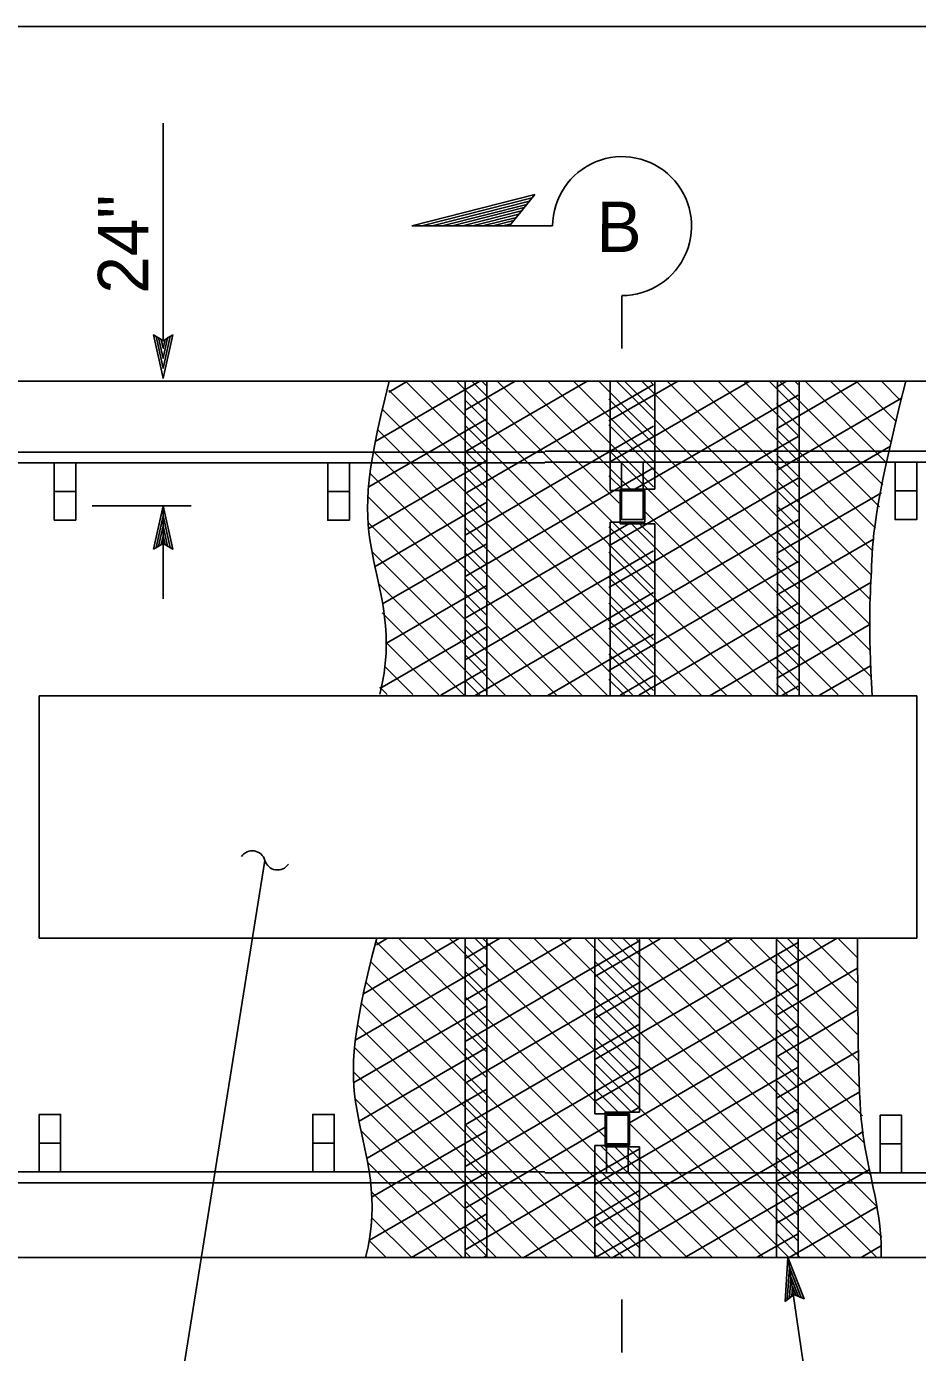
# Model space of a CAD drawing. Extents: x -893 to 867, y -474 to 712.
# Drawn here: x -475.4 to -351.7, y 210.9 to 394.8 of the extents above; entities that cross this region are included whole.
import ezdxf

# ---------------------------------------------------------------- set-up
doc = ezdxf.new("R2010")
doc.units = 0
for name, color, linetype in [('11 Undefined', 7, 'Continuous'), ('pp_PRESENTATION', 7, 'Continuous'), ('rd_ES', 7, 'Continuous'), ('tcd_MISC', 7, 'Continuous'), ('tcd_RAILING', 7, 'Continuous'), ('tcd_RAILING-anno', 7, 'Continuous')]:
    doc.layers.add(name, color=color, linetype=linetype)

msp = doc.modelspace()

# ---------------------------------------------------------------- linework, layer by layer
at = {"layer": '11 Undefined'}
for p, q in [((-426.96, 337.25), (-412.47, 345.62)), ((-425.08, 344.11), (-422.47, 345.62)), ((-425.07, 344.38), (-411.5, 330.8)), ((-422.77, 345.62), (-411.5, 334.34)), ((-419.24, 345.62), (-411.5, 337.88)), ((-415.7, 345.62), (-411.5, 341.41)), ((-414.5, 335.84), (-397.46, 345.68)), ((-414.5, 341.61), (-407.53, 345.64)), ((-414.5, 330.07), (-388.34, 345.17)), ((-413.57, 345.62), (-388.34, 320.39)), ((-412.17, 345.62), (-411.5, 344.95)), ((-410.04, 345.63), (-393.13, 328.71)), ((-406.52, 345.65), (-391.53, 330.66)), ((-403, 345.66), (-388.34, 331)), ((-399.48, 345.67), (-388.34, 334.53)), ((-395.96, 345.69), (-388.34, 338.07)), ((-394.53, 340.12), (-384.9, 345.68)), ((-394.53, 334.35), (-374.97, 345.64)), ((-393.58, 345.72), (-368.29, 320.42)), ((-392.44, 345.7), (-388.34, 341.6)), ((-390.03, 345.7), (-368.29, 323.96)), ((-388.92, 345.72), (-388.34, 345.14)), ((-386.48, 345.69), (-368.29, 327.49)), ((-382.93, 345.67), (-368.29, 331.03)), ((-379.38, 345.66), (-368.29, 334.57)), ((-375.83, 345.65), (-368.29, 338.1)), ((-372.28, 345.63), (-368.29, 341.64)), ((-371.29, 339.03), (-359.88, 345.62)), ((-371.29, 344.8), (-369.88, 345.62)), ((-370.85, 345.62), (-356.5, 331.27)), ((-368.73, 345.62), (-368.29, 345.17)), ((-367.31, 345.62), (-355.96, 334.26)), ((-363.78, 345.62), (-355.35, 337.18)), ((-360.24, 345.62), (-354.69, 340.06)), ((-356.71, 345.62), (-354, 342.91)), ((-414.5, 343.02), (-388.34, 316.85)), ((-394.53, 343.13), (-368.29, 316.89)), ((-391.26, 330.46), (-368.29, 343.72)), ((-371.29, 333.25), (-353.91, 343.29)), ((-371.29, 342.52), (-356.96, 328.19)), ((-427.86, 330.96), (-411.5, 340.4)), ((-425.99, 341.76), (-411.5, 327.27)), ((-426.63, 338.87), (-411.5, 323.73)), ((-414.5, 339.48), (-388.34, 313.32)), ((-414.5, 324.29), (-388.34, 339.4)), ((-394.53, 339.59), (-368.29, 313.35)), ((-371.29, 338.99), (-357.54, 325.24)), ((-394.53, 322.8), (-368.29, 337.95)), ((-427.2, 335.9), (-411.5, 320.2)), ((-414.5, 335.95), (-388.34, 309.78)), ((-394.53, 336.05), (-368.29, 309.82)), ((-371.29, 327.48), (-355.47, 336.62)), ((-371.29, 335.45), (-357.89, 322.05)), ((-427.87, 325.18), (-411.5, 334.63)), ((-414.5, 318.52), (-388.34, 333.63)), ((-427.66, 332.83), (-411.5, 316.66)), ((-414.5, 332.41), (-388.34, 306.25)), ((-394.53, 332.52), (-392.47, 330.46)), ((-394.53, 317.03), (-368.29, 332.18)), ((-371.29, 331.92), (-358.12, 318.75)), ((-427.95, 329.58), (-411.5, 313.13)), ((-371.29, 321.71), (-356.69, 330.14)), ((-427, 319.91), (-411.5, 328.86)), ((-414.5, 328.88), (-388.34, 302.71)), ((-389.74, 327.73), (-368.29, 306.28)), ((-371.29, 328.38), (-358.31, 315.4)), ((-427.93, 326.02), (-411.5, 309.59)), ((-414.5, 312.75), (-391.77, 325.87)), ((-394.53, 311.26), (-368.29, 326.4)), ((-391.62, 326.07), (-368.29, 302.75)), ((-390.28, 325.87), (-388.34, 323.93)), ((-414.5, 325.34), (-391.26, 302.1)), ((-394.53, 325.45), (-371.09, 302.02)), ((-371.29, 324.85), (-358.4, 311.95)), ((-427.43, 321.99), (-411.5, 306.06)), ((-425.96, 314.73), (-411.5, 323.08)), ((-414.5, 306.97), (-388.34, 322.08)), ((-371.29, 315.93), (-357.72, 323.77)), ((-414.5, 321.81), (-394.78, 302.08)), ((-394.53, 321.91), (-374.64, 302.03)), ((-394.53, 305.48), (-368.29, 320.63)), ((-371.29, 321.31), (-358.31, 308.33)), ((-414.5, 318.27), (-398.3, 302.07)), ((-394.53, 318.38), (-378.19, 302.04)), ((-426.44, 317.47), (-411.5, 302.52)), ((-425.4, 309.28), (-411.5, 317.31)), ((-371.29, 317.77), (-358.14, 304.62)), ((-371.29, 310.16), (-358.18, 317.73)), ((-414.5, 314.74), (-401.82, 302.06)), ((-413.1, 302.01), (-388.34, 316.31)), ((-394.53, 314.84), (-381.74, 302.06)), ((-390.4, 302.09), (-368.29, 314.86)), ((-426, 313.49), (-414.56, 302.05)), ((-371.29, 314.24), (-359.21, 302.15)), ((-426.32, 302.98), (-411.5, 311.54)), ((-414.5, 311.2), (-405.34, 302.04)), ((-394.53, 311.31), (-385.29, 302.07)), ((-371.29, 304.39), (-358.4, 311.83)), ((-425.4, 309.35), (-418.15, 302.1)), ((-403.03, 302.05), (-388.34, 310.53)), ((-380.47, 302.05), (-368.29, 309.08)), ((-371.29, 310.7), (-362.7, 302.11)), ((-414.5, 307.66), (-408.87, 302.03)), ((-394.53, 307.77), (-388.84, 302.09)), ((-425.61, 306.03), (-421.73, 302.15)), ((-417.85, 302.09), (-411.5, 305.76)), ((-371.29, 307.17), (-366.19, 302.07)), ((-365.29, 302.08), (-358.22, 306.16)), ((-414.5, 304.13), (-412.39, 302.01)), ((-394.53, 304.23), (-392.39, 302.1)), ((-392.96, 302.09), (-388.34, 304.76)), ((-371.29, 303.63), (-369.69, 302.02)), ((-426.31, 303.19), (-425.31, 302.19)), ((-370.53, 302.01), (-368.29, 303.31)), ((-428.62, 260.63), (-415.27, 268.34)), ((-426.8, 267.45), (-425.27, 268.34)), ((-426.78, 267.82), (-411.5, 252.54)), ((-423.76, 268.34), (-411.5, 256.07)), ((-420.23, 268.34), (-411.5, 259.61)), ((-416.69, 268.34), (-411.5, 263.14)), ((-414.5, 265.56), (-409.72, 268.32)), ((-414.5, 259.78), (-399.79, 268.28)), ((-414.5, 254.01), (-390.28, 267.99)), ((-414.5, 267.28), (-391.42, 244.2)), ((-413.16, 268.34), (-411.5, 266.68)), ((-412.02, 268.33), (-390.28, 246.59)), ((-408.47, 268.31), (-390.28, 250.13)), ((-404.92, 268.3), (-390.28, 253.66)), ((-401.37, 268.28), (-390.28, 257.2)), ((-397.82, 268.27), (-390.28, 260.73)), ((-396.47, 257.28), (-377.37, 268.3)), ((-396.47, 263.05), (-387.44, 268.27)), ((-396.47, 251.51), (-368.29, 267.78)), ((-396.05, 268.24), (-368.29, 240.47)), ((-394.26, 268.25), (-390.28, 264.27)), ((-392.53, 268.25), (-368.29, 244.01)), ((-390.71, 268.24), (-390.28, 267.8)), ((-389.01, 268.26), (-368.29, 247.55)), ((-385.48, 268.28), (-368.29, 251.08)), ((-381.96, 268.29), (-368.29, 254.62)), ((-378.44, 268.3), (-368.29, 258.15)), ((-374.91, 268.31), (-368.29, 261.69)), ((-371.39, 268.33), (-368.29, 265.22)), ((-371.29, 263.46), (-362.84, 268.34)), ((-369.82, 268.34), (-359.97, 258.49)), ((-366.28, 268.34), (-360, 262.05)), ((-362.75, 268.34), (-360.02, 265.61)), ((-427.6, 265.1), (-411.5, 249)), ((-396.47, 265.12), (-368.29, 236.94)), ((-371.29, 266.28), (-359.92, 254.91)), ((-429.68, 254.24), (-411.5, 264.74)), ((-414.5, 263.74), (-394.96, 244.2)), ((-371.29, 257.69), (-360.02, 264.2)), ((-428.27, 262.24), (-411.5, 245.46)), ((-414.5, 248.23), (-390.28, 262.22)), ((-396.47, 245.73), (-368.29, 262)), ((-396.47, 261.58), (-368.29, 233.4)), ((-371.29, 262.74), (-359.85, 251.3)), ((-414.5, 260.21), (-395.07, 240.77)), ((-429.92, 248.33), (-411.5, 258.97)), ((-428.88, 259.31), (-411.5, 241.93)), ((-396.47, 258.05), (-368.29, 229.87)), ((-371.29, 259.2), (-359.73, 247.64)), ((-371.29, 251.91), (-359.97, 258.45)), ((-429.4, 256.3), (-411.5, 238.39)), ((-414.5, 256.67), (-390.28, 232.45)), ((-414.5, 242.46), (-390.28, 256.45)), ((-391.68, 242.72), (-368.29, 256.23)), ((-396.47, 254.51), (-368.29, 226.33)), ((-371.29, 255.67), (-359.32, 243.7)), ((-429.79, 253.15), (-411.5, 234.86)), ((-429.22, 242.96), (-411.5, 253.19)), ((-414.5, 253.14), (-390.28, 228.91)), ((-371.29, 246.14), (-359.88, 252.73)), ((-371.29, 252.13), (-359.04, 239.88)), ((-414.5, 236.69), (-390.28, 250.67)), ((-396.47, 250.98), (-369.55, 224.06)), ((-396.47, 234.19), (-368.29, 250.46)), ((-429.95, 249.77), (-411.5, 231.32)), ((-414.5, 249.6), (-390.28, 225.38)), ((-371.29, 248.6), (-358.22, 235.52)), ((-428.09, 237.84), (-411.5, 247.42)), ((-396.47, 247.44), (-393.02, 244)), ((-371.29, 240.37), (-359.7, 247.06)), ((-429.72, 246.01), (-411.5, 227.79)), ((-414.5, 246.06), (-392.41, 223.97)), ((-396.47, 228.41), (-368.29, 244.68)), ((-391.5, 244.2), (-390.28, 244.9)), ((-371.29, 245.06), (-357.25, 231.02)), ((-428.95, 241.7), (-411.5, 224.25)), ((-427.39, 232.47), (-411.5, 241.64)), ((-414.5, 242.53), (-395.96, 223.98)), ((-414.5, 230.91), (-395.07, 242.14)), ((-391.68, 242.65), (-373.07, 224.04)), ((-371.29, 234.59), (-359.22, 241.56)), ((-371.29, 241.53), (-356.65, 226.89)), ((-395.71, 239.61), (-380.12, 224.02)), ((-393.71, 239.41), (-390.28, 235.98)), ((-392.17, 239.61), (-376.59, 224.03)), ((-414.5, 225.14), (-390.28, 239.13)), ((-414.5, 238.99), (-399.51, 224)), ((-394.17, 223.97), (-368.29, 238.91)), ((-371.29, 237.99), (-357.36, 224.06)), ((-427.96, 237.18), (-414.84, 224.06)), ((-427.78, 226.47), (-411.5, 235.87)), ((-396.47, 236.83), (-383.64, 224.01)), ((-371.29, 228.82), (-358.38, 236.27)), ((-414.5, 235.46), (-403.06, 224.01)), ((-371.29, 234.46), (-360.9, 224.06)), ((-427.43, 233.11), (-418.38, 224.06)), ((-414.5, 231.92), (-406.61, 224.03)), ((-406.43, 224.03), (-390.28, 233.35)), ((-396.47, 233.3), (-387.16, 223.99)), ((-384.1, 224), (-368.29, 233.14)), ((-421.95, 224.06), (-411.5, 230.1)), ((-371.29, 230.92), (-364.43, 224.06)), ((-369.53, 224.06), (-357.27, 231.14)), ((-427.42, 229.56), (-421.91, 224.06)), ((-414.5, 228.39), (-410.16, 224.04)), ((-396.47, 229.76), (-390.69, 223.98)), ((-427.79, 226.4), (-425.45, 224.06)), ((-396.5, 223.99), (-390.28, 227.58)), ((-374.04, 224.04), (-368.29, 227.36)), ((-371.29, 227.38), (-367.97, 224.06)), ((-414.5, 224.85), (-413.71, 224.06)), ((-396.47, 226.23), (-394.21, 223.97)), ((-359.53, 224.06), (-356.7, 225.7)), ((-411.95, 224.06), (-411.5, 224.32))]:
    msp.add_line(p, q, dxfattribs=at)
for points in [[(-425.03, 345.62), (-428.59, 331.97), (-428.3, 322.17), (-424.27, 310.26), (-426.34, 302.21)], [(-353.32, 345.62), (-357.97, 327.5), (-357.94, 318.88), (-358.6, 311.87), (-357.98, 302)], [(-426.77, 268.34), (-430.55, 254.05), (-430.31, 244.15), (-426.24, 232.11), (-428.3, 224.06)], [(-360.04, 268.34), (-359.93, 248.78), (-359.79, 239.85), (-356.5, 229.14), (-356.76, 224.06)]]:
    msp.add_open_spline(points, degree=3, dxfattribs=at)
at = {"layer": 'pp_PRESENTATION'}
for p, q in [((-421.88, 367.21), (-404.82, 371.52)), ((-420.48, 367.21), (-405.19, 371.07)), ((-419.08, 367.2), (-405.55, 370.62)), ((-417.68, 367.2), (-405.92, 370.17)), ((-408.35, 367.18), (-404.82, 371.52)), ((-416.28, 367.2), (-406.28, 369.72)), ((-414.87, 367.2), (-406.65, 369.27)), ((-413.47, 367.19), (-407.02, 368.82)), ((-412.07, 367.19), (-407.38, 368.37)), ((-402.35, 367.17), (-421.88, 367.21)), ((-410.66, 367.19), (-407.75, 367.92)), ((-409.26, 367.18), (-408.12, 367.47)), ((-392.73, 357.5), (-392.74, 350.17)), ((-392.73, 210.88), (-392.74, 218.21))]:
    msp.add_line(p, q, dxfattribs=at)
msp.add_arc((-392.71, 367.15), 9.64, 269.8739, 179.8744, dxfattribs=at)
at = {"layer": 'rd_ES'}
msp.add_line((-38.33, 394.85), (-770.59, 394.85), dxfattribs=at)
at = {"layer": 'tcd_MISC'}
for p, q in [((-202.52, 345.62), (-549.49, 345.62)), ((-414.5, 302), (-414.5, 345.62)), ((-411.5, 302), (-411.5, 345.62)), ((-394.36, 345.72), (-394.36, 330.46)), ((-388.17, 345.72), (-388.17, 330.66)), ((-371.13, 302), (-371.13, 345.62)), ((-368.12, 302), (-368.12, 345.62)), ((-394.36, 330.46), (-389.57, 330.46)), ((-392.96, 330.66), (-392.96, 325.87)), ((-392.96, 330.66), (-388.17, 330.66)), ((-389.57, 330.46), (-389.57, 326.07)), ((-394.36, 326.07), (-389.57, 326.07)), ((-394.36, 302.11), (-394.36, 326.07)), ((-392.96, 325.87), (-388.17, 325.87)), ((-388.17, 302.11), (-388.17, 325.87)), ((-414.5, 224.06), (-414.5, 268.34)), ((-411.5, 224.06), (-411.5, 268.34)), ((-396.47, 268.24), (-396.47, 244)), ((-390.28, 268.24), (-390.28, 244.2)), ((-371.29, 224.06), (-371.29, 268.34)), ((-368.29, 224.06), (-368.29, 268.34)), ((-396.47, 244), (-391.68, 244)), ((-395.07, 244.2), (-390.28, 244.2)), ((-395.07, 244.2), (-395.07, 239.41)), ((-391.68, 244), (-391.68, 239.61)), ((-396.47, 239.61), (-391.68, 239.61)), ((-396.47, 239.61), (-396.47, 223.96)), ((-395.07, 239.41), (-390.28, 239.41)), ((-390.28, 239.41), (-390.28, 223.96)), ((-275.95, 224.06), (-660.87, 224.06))]:
    msp.add_line(p, q, dxfattribs=at)
at = {"layer": 'tcd_RAILING'}
for p, q in [((-403.41, 335.81), (-513.31, 335.81)), ((-403.4, 335.91), (-313.12, 335.91)), ((-403.41, 334.32), (-513.31, 334.32)), ((-403.41, 334.42), (-313.12, 334.42)), ((-471.52, 326.34), (-471.52, 330.33)), ((-471.52, 330.33), (-468.53, 330.33)), ((-468.53, 330.33), (-468.53, 326.34)), ((-468.53, 326.34), (-471.52, 326.34)), ((-473.61, 268.34), (-473.61, 302)), ((-403.41, 302), (-473.61, 302)), ((-403.41, 302), (-351.82, 302)), ((-351.82, 302), (-351.82, 268.34)), ((-473.61, 268.34), (-351.82, 268.34)), ((-624.69, 235.92), (-473.61, 235.92)), ((-403.41, 235.92), (-472.12, 235.92)), ((-403.41, 235.82), (-312.12, 235.82)), ((-624.69, 234.43), (-312.12, 234.42))]:
    msp.add_line(p, q, dxfattribs=at)
for points in [[(-471.52, 330.33), (-468.53, 330.33), (-468.53, 334.31), (-471.52, 334.31)], [(-433.55, 330.33), (-430.56, 330.33), (-430.56, 334.31), (-433.55, 334.31)], [(-392.78, 334.42), (-389.79, 334.42), (-389.79, 330.43), (-392.78, 330.43)], [(-354.81, 334.42), (-351.82, 334.42), (-351.82, 330.43), (-354.81, 330.43)], [(-430.56, 326.34), (-433.55, 326.34), (-433.55, 330.33), (-430.56, 330.33)], [(-389.79, 330.43), (-392.78, 330.43), (-392.78, 326.44), (-389.79, 326.44)], [(-351.82, 330.43), (-354.81, 330.43), (-354.81, 326.44), (-351.82, 326.44)], [(-473.61, 239.91), (-470.63, 239.91), (-470.63, 243.9), (-473.61, 243.9)], [(-435.64, 239.91), (-432.66, 239.91), (-432.66, 243.9), (-435.64, 243.9)], [(-394.87, 243.8), (-391.88, 243.8), (-391.88, 239.81), (-394.87, 239.81)], [(-356.9, 243.8), (-353.91, 243.8), (-353.91, 239.81), (-356.9, 239.81)], [(-470.63, 235.92), (-473.61, 235.92), (-473.61, 239.91), (-470.63, 239.91)], [(-432.66, 235.92), (-435.64, 235.92), (-435.64, 239.91), (-432.66, 239.91)], [(-391.88, 239.81), (-394.87, 239.81), (-394.87, 235.82), (-391.88, 235.82)], [(-353.91, 239.81), (-356.9, 239.81), (-356.9, 235.82), (-353.91, 235.82)]]:
    msp.add_lwpolyline(points, close=True, dxfattribs=at)
at = {"layer": 'tcd_RAILING-anno'}
for p, q in [((-456.41, 381.44), (-456.41, 351.4)), ((-457.74, 352.05), (-457.74, 352.05)), ((-455.07, 352.05), (-455.07, 352.05)), ((-456.41, 346.05), (-456.41, 346.05)), ((-452.51, 328.33), (-466.28, 328.33)), ((-456.41, 328.33), (-456.41, 315.45)), ((-456.41, 328.33), (-456.41, 328.33)), ((-457.75, 322.33), (-457.75, 322.33)), ((-455.08, 322.33), (-455.08, 322.33)), ((-369.7, 224.06), (-369.7, 224.06)), ((-370.09, 217.93), (-370.09, 217.93)), ((-367.46, 218.34), (-367.46, 218.34))]:
    msp.add_line(p, q, dxfattribs=at)
for points in [[(-455.07, 352.05), (-456.41, 346.05), (-457.74, 352.05), (-457.38, 351.84), (-456.41, 347.44), (-455.42, 351.84), (-455.78, 351.63), (-456.41, 348.81), (-457.03, 351.63), (-456.67, 351.41), (-456.4, 350.2), (-456.13, 351.42), (-456.41, 351.25), (-457.74, 352.05), (-456.41, 351.25)], [(-457.75, 322.33), (-456.41, 328.33), (-455.08, 322.33), (-455.43, 322.55), (-456.4, 326.94), (-457.39, 322.55), (-457.04, 322.76), (-456.41, 325.57), (-455.79, 322.76), (-456.14, 322.97), (-456.41, 324.19), (-456.68, 322.97), (-456.41, 323.13), (-455.08, 322.33), (-456.41, 323.13)], [(-370.09, 217.93), (-369.7, 224.06), (-367.45, 218.34), (-367.84, 218.49), (-369.48, 222.69), (-369.78, 218.19), (-369.46, 218.45), (-369.27, 221.33), (-368.22, 218.65), (-368.61, 218.81), (-369.06, 219.97), (-369.14, 218.72), (-368.89, 218.92), (-367.45, 218.34), (-368.89, 218.92)]]:
    msp.add_lwpolyline(points, close=True, dxfattribs=at)
for points in [[(-471.95, 192.72), (-456.13, 192.72), (-442.28, 279.16)], [(-340.17, 120.45), (-354.59, 120.45), (-369.7, 224.06)]]:
    msp.add_lwpolyline(points, dxfattribs=at)
for centre, start, end in [((-444.03, 278.68), 15.1511, 146.6488), ((-440.53, 279.63), 195.1511, 326.6488)]:
    msp.add_arc(centre, 1.81, start, end, dxfattribs=at)

# ---------------------------------------------------------------- texts
at = {"layer": 'pp_PRESENTATION'}
msp.add_text('B', height=7, rotation=359.8744, dxfattribs=at).set_placement((-396.25, 363.56))
at = {"layer": 'tcd_RAILING-anno'}
msp.add_text('24"', height=7, rotation=90, dxfattribs=at).set_placement((-458.47, 357.78))

doc.saveas('drawing.dxf')
